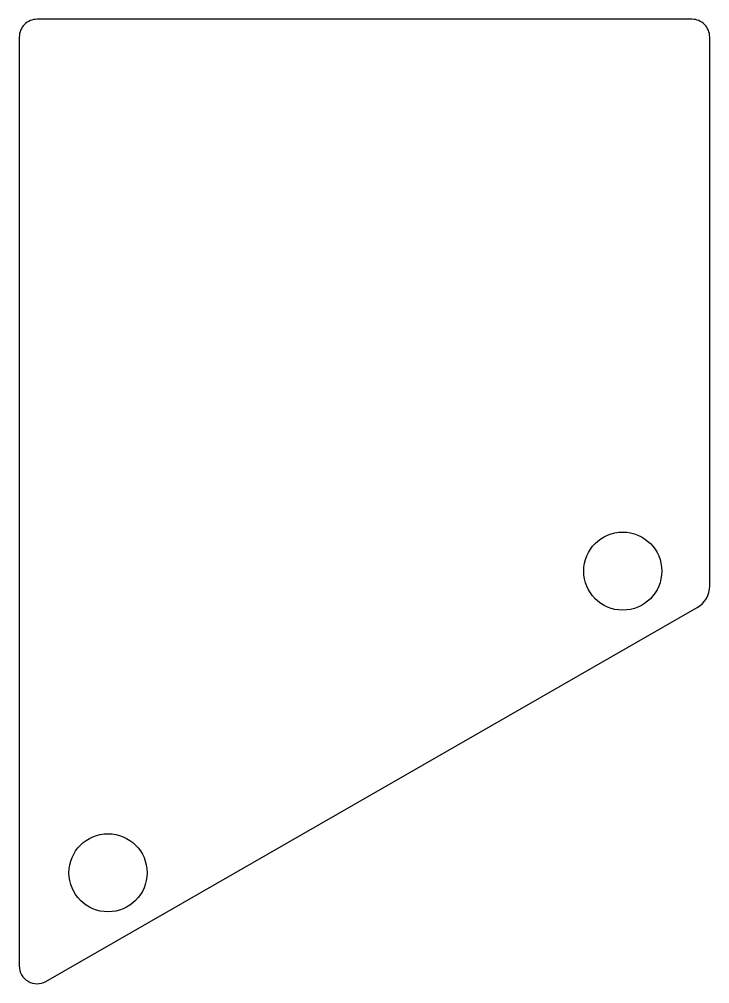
# Model space of a CAD drawing. Header units: millimetres. Extents: x 61 to 80.5, y -127.4 to -100.2.
import ezdxf

# ---------------------------------------------------------------- set-up
doc = ezdxf.new("R2010")
doc.units = ezdxf.units.MM
doc.layers.get('0').update_dxf_attribs({"linetype": 'CONTINUOUS'})

msp = doc.modelspace()

# ---------------------------------------------------------------- linework, layer by layer
msp.add_lwpolyline([(80.45, -100.7, 0.414214), (79.95, -100.2), (61.5, -100.2, 0.414214), (61, -100.7), (61, -126.876, 0.57653), (61.749, -127.31), (80.099, -116.776, 0.268609), (80.45, -116.169)], format="xyb", close=True)
for centre in [(78, -115.75), (63.5, -124.25)]:
    msp.add_circle(centre, 1.1)

doc.saveas('drawing.dxf')
